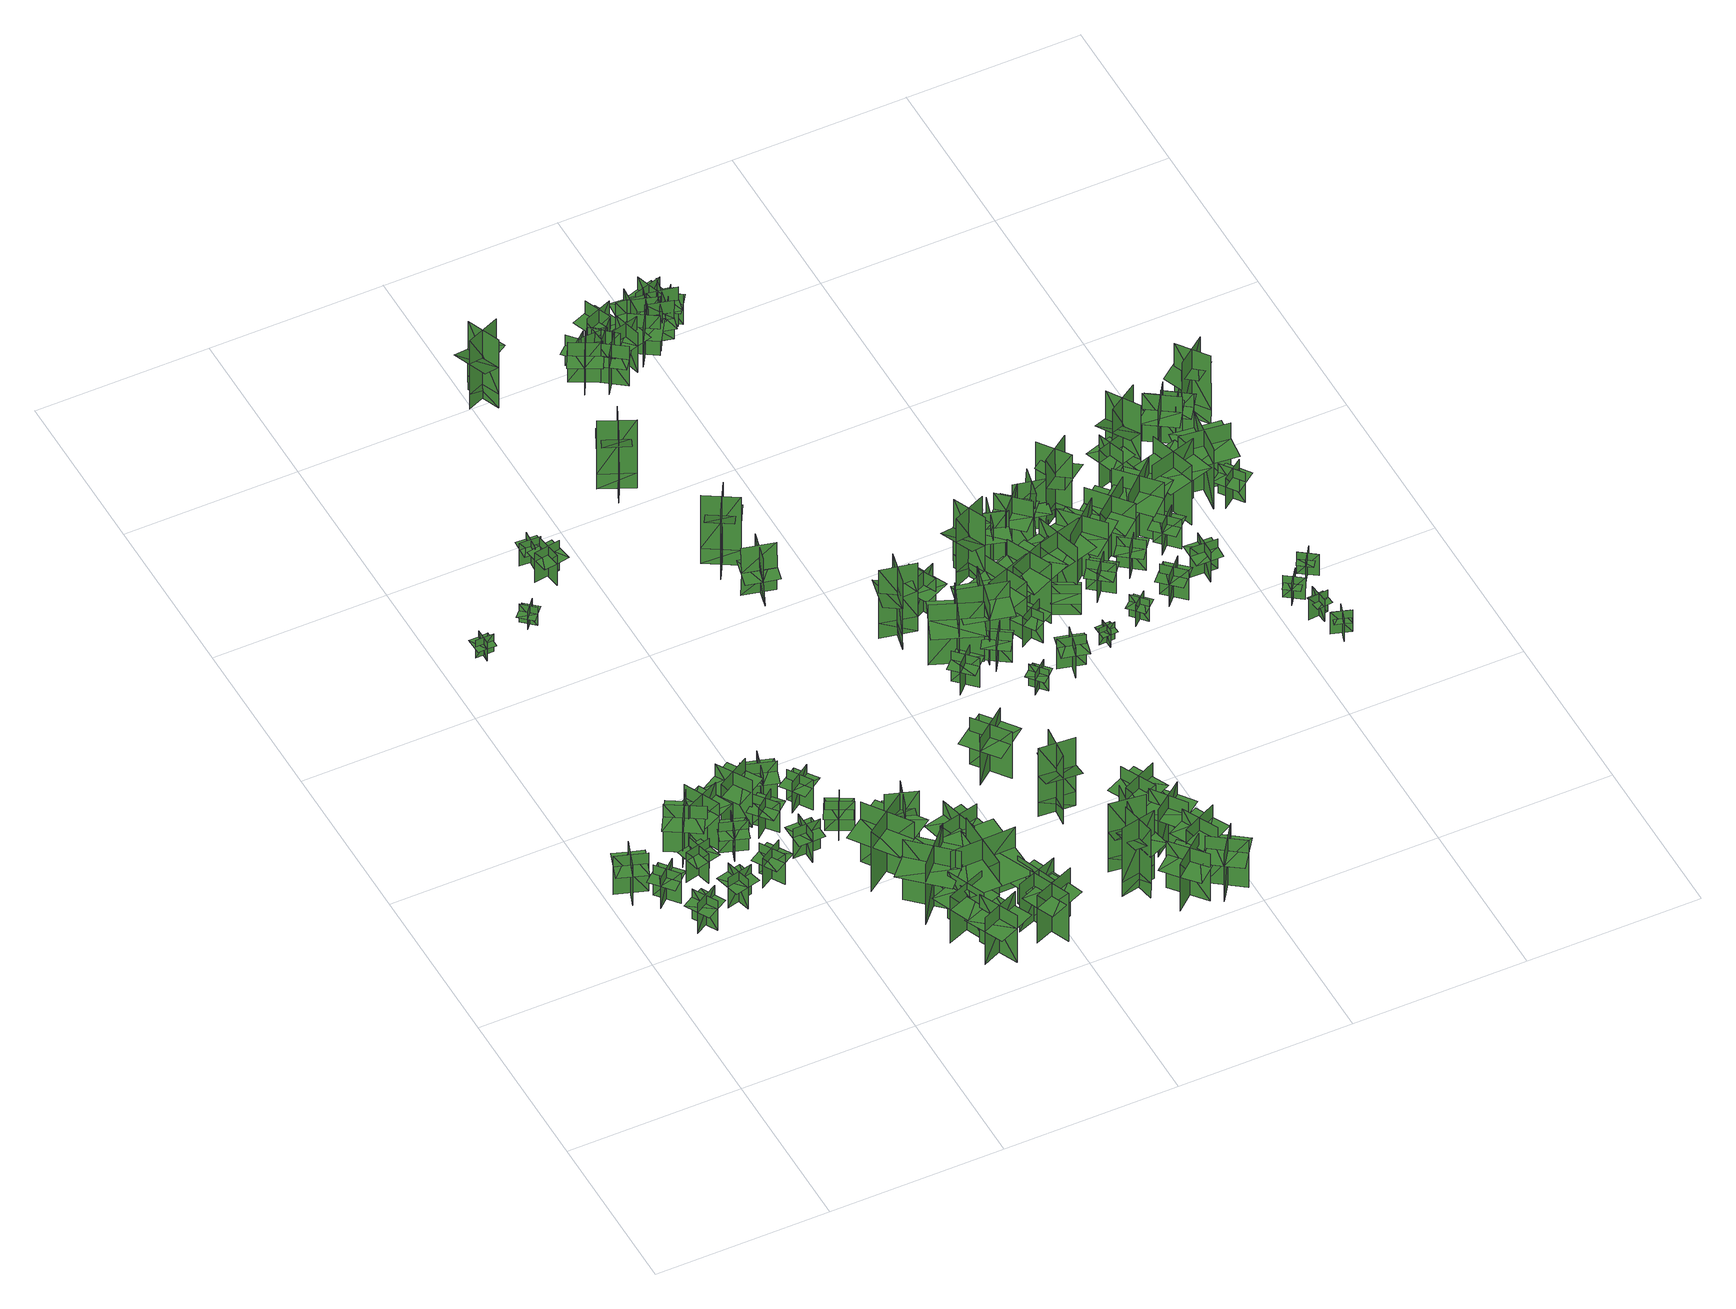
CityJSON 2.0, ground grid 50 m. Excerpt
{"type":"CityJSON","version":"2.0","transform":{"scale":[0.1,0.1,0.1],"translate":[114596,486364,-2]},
"CityObjects":{
"tree1":{"type":"SolitaryVegetationObject","geometry":[{"type":"MultiSurface","lod":"1","boundaries":[[[0,1,2]],[[0,2,3]],[[4,5,6]],[[4,6,7]],[[8,9,10]],[[8,10,11]],[[8,11,12]],[[8,12,13]]]}]},
"tree2":{"type":"SolitaryVegetationObject","geometry":[{"type":"MultiSurface","lod":"1","boundaries":[[[14,15,16]],[[14,16,17]],[[18,19,20]],[[18,20,21]],[[22,23,24]],[[22,24,25]],[[22,25,26]],[[22,26,27]]]}]},
"tree3":{"type":"SolitaryVegetationObject","geometry":[{"type":"MultiSurface","lod":"1","boundaries":[[[28,29,30]],[[28,30,31]],[[32,33,34]],[[32,34,35]],[[36,37,38]],[[36,38,39]],[[36,39,40]],[[36,40,41]]]}]},
"tree4":{"type":"SolitaryVegetationObject","geometry":[{"type":"MultiSurface","lod":"1","boundaries":[[[42,43,44]],[[42,44,45]],[[46,47,48]],[[46,48,49]],[[50,51,52]],[[50,52,53]],[[50,53,54]],[[50,54,55]]]}]},
"tree5":{"type":"SolitaryVegetationObject","geometry":[{"type":"MultiSurface","lod":"1","boundaries":[[[56,57,58]],[[56,58,59]],[[60,61,62]],[[60,62,63]],[[64,65,66]],[[64,66,67]],[[64,67,68]],[[64,68,69]]]}]},
"tree6":{"type":"SolitaryVegetationObject","geometry":[{"type":"MultiSurface","lod":"1","boundaries":[[[70,71,72]],[[70,72,73]],[[74,75,76]],[[74,76,77]],[[78,79,80]],[[78,80,81]],[[78,81,82]],[[78,82,83]]]}]},
"tree7":{"type":"SolitaryVegetationObject","geometry":[{"type":"MultiSurface","lod":"1","boundaries":[[[84,85,86]],[[84,86,87]],[[88,89,90]],[[88,90,91]],[[92,93,94]],[[92,94,95]],[[92,95,96]],[[92,96,97]]]}]},
"tree8":{"type":"SolitaryVegetationObject","geometry":[{"type":"MultiSurface","lod":"1","boundaries":[[[98,99,100]],[[98,100,101]],[[102,103,104]],[[102,104,105]],[[106,107,108]],[[106,108,109]],[[106,109,110]],[[106,110,111]]]}]},
"tree9":{"type":"SolitaryVegetationObject","geometry":[{"type":"MultiSurface","lod":"1","boundaries":[[[112,113,114]],[[112,114,115]],[[116,117,118]],[[116,118,119]],[[120,121,122]],[[120,122,123]],[[120,123,124]],[[120,124,125]]]}]},
"tree10":{"type":"SolitaryVegetationObject","geometry":[{"type":"MultiSurface","lod":"1","boundaries":[[[126,127,128]],[[126,128,129]],[[130,131,132]],[[130,132,133]],[[134,135,136]],[[134,136,137]],[[134,137,138]],[[134,138,139]]]}]},
"tree11":{"type":"SolitaryVegetationObject","geometry":[{"type":"MultiSurface","lod":"1","boundaries":[[[140,141,142]],[[140,142,143]],[[144,145,146]],[[144,146,147]],[[148,149,150]],[[148,150,151]],[[148,151,152]],[[148,152,153]]]}]},
"tree12":{"type":"SolitaryVegetationObject","geometry":[{"type":"MultiSurface","lod":"1","boundaries":[[[154,155,156]],[[154,156,157]],[[158,159,160]],[[158,160,161]],[[162,163,164]],[[162,164,165]],[[162,165,166]],[[162,166,167]]]}]},
"tree13":{"type":"SolitaryVegetationObject","geometry":[{"type":"MultiSurface","lod":"1","boundaries":[[[168,169,170]],[[168,170,171]],[[172,173,174]],[[172,174,175]],[[176,177,178]],[[176,178,179]],[[176,179,180]],[[176,180,181]]]}]},
"tree14":{"type":"SolitaryVegetationObject","geometry":[{"type":"MultiSurface","lod":"1","boundaries":[[[182,183,184]],[[182,184,185]],[[186,187,188]],[[186,188,189]],[[190,191,192]],[[190,192,193]],[[190,193,194]],[[190,194,195]]]}]},
"tree15":{"type":"SolitaryVegetationObject","geometry":[{"type":"MultiSurface","lod":"1","boundaries":[[[196,197,198]],[[196,198,199]],[[200,201,202]],[[200,202,203]],[[204,205,206]],[[204,206,207]],[[204,207,208]],[[204,208,209]]]}]},
"tree16":{"type":"SolitaryVegetationObject","geometry":[{"type":"MultiSurface","lod":"1","boundaries":[[[210,211,212]],[[210,212,213]],[[214,215,216]],[[214,216,217]],[[218,219,220]],[[218,220,221]],[[218,221,222]],[[218,222,223]]]}]},
"tree17":{"type":"SolitaryVegetationObject","geometry":[{"type":"MultiSurface","lod":"1","boundaries":[[[224,225,226]],[[224,226,227]],[[228,229,230]],[[228,230,231]],[[232,233,234]],[[232,234,235]],[[232,235,236]],[[232,236,237]]]}]},
"tree18":{"type":"SolitaryVegetationObject","geometry":[{"type":"MultiSurface","lod":"1","boundaries":[[[238,239,240]],[[238,240,241]],[[242,243,244]],[[242,244,245]],[[246,247,248]],[[246,248,249]],[[246,249,250]],[[246,250,251]]]}]},
"tree19":{"type":"SolitaryVegetationObject","geometry":[{"type":"MultiSurface","lod":"1","boundaries":[[[252,253,254]],[[252,254,255]],[[256,257,258]],[[256,258,259]],[[260,261,262]],[[260,262,263]],[[260,263,264]],[[260,264,265]]]}]},
"tree20":{"type":"SolitaryVegetationObject","geometry":[{"type":"MultiSurface","lod":"1","boundaries":[[[266,267,268]],[[266,268,269]],[[270,271,272]],[[270,272,273]],[[274,275,276]],[[274,276,277]],[[274,277,278]],[[274,278,279]]]}]},
"tree21":{"type":"SolitaryVegetationObject","geometry":[{"type":"MultiSurface","lod":"1","boundaries":[[[280,281,282]],[[280,282,283]],[[284,285,286]],[[284,286,287]],[[288,289,290]],[[288,290,291]],[[288,291,292]],[[288,292,293]]]}]},
"tree22":{"type":"SolitaryVegetationObject","geometry":[{"type":"MultiSurface","lod":"1","boundaries":[[[294,295,296]],[[294,296,297]],[[298,299,300]],[[298,300,301]],[[302,303,299]],[[302,299,298]],[[304,305,295]],[[304,295,294]],[[306,307,308]],[[306,308,309]],[[310,311,312]],[[310,312,313]]]}]},
"tree23":{"type":"SolitaryVegetationObject","geometry":[{"type":"MultiSurface","lod":"1","boundaries":[[[314,315,316]],[[314,316,317]],[[318,319,320]],[[318,320,321]],[[322,323,324]],[[322,324,325]],[[322,325,326]],[[322,326,327]]]}]},
"tree24":{"type":"SolitaryVegetationObject","geometry":[{"type":"MultiSurface","lod":"1","boundaries":[[[328,329,330]],[[328,330,331]],[[332,333,334]],[[332,334,335]],[[336,337,338]],[[336,338,339]],[[336,339,340]],[[336,340,341]]]}]},
"tree25":{"type":"SolitaryVegetationObject","geometry":[{"type":"MultiSurface","lod":"1","boundaries":[[[342,343,344]],[[342,344,345]],[[346,347,348]],[[346,348,349]],[[350,351,352]],[[350,352,353]],[[350,353,354]],[[350,354,355]]]}]},
"tree26":{"type":"SolitaryVegetationObject","geometry":[{"type":"MultiSurface","lod":"1","boundaries":[[[356,357,358]],[[356,358,359]],[[360,361,362]],[[360,362,363]],[[364,365,366]],[[364,366,367]],[[364,367,368]],[[364,368,369]]]}]},
"tree27":{"type":"SolitaryVegetationObject","geometry":[{"type":"MultiSurface","lod":"1","boundaries":[[[370,371,372]],[[370,372,373]],[[374,375,376]],[[374,376,377]],[[378,379,380]],[[378,380,381]],[[378,382,383]],[[378,383,379]]]}]},
"tree28":{"type":"SolitaryVegetationObject","geometry":[{"type":"MultiSurface","lod":"1","boundaries":[[[384,385,386]],[[384,386,387]],[[388,389,390]],[[388,390,391]],[[392,393,394]],[[392,394,395]],[[392,396,397]],[[392,397,393]]]}]},
"tree29":{"type":"SolitaryVegetationObject","geometry":[{"type":"MultiSurface","lod":"1","boundaries":[[[398,399,400]],[[398,400,401]],[[402,403,404]],[[402,404,405]],[[406,407,403]],[[406,403,402]],[[408,409,399]],[[408,399,398]],[[410,411,412]],[[410,412,413]],[[414,415,416]],[[414,416,417]]]}]},
"tree30":{"type":"SolitaryVegetationObject","geometry":[{"type":"MultiSurface","lod":"1","boundaries":[[[418,419,420]],[[418,420,421]],[[422,423,424]],[[422,424,425]],[[426,427,423]],[[426,423,422]],[[428,429,419]],[[428,419,418]],[[430,431,432]],[[430,432,433]],[[434,435,436]],[[434,436,437]]]}]},
"tree31":{"type":"SolitaryVegetationObject","geometry":[{"type":"MultiSurface","lod":"1","boundaries":[[[438,439,440]],[[438,440,441]],[[442,443,444]],[[442,444,445]],[[446,447,448]],[[446,448,449]],[[446,449,450]],[[446,450,451]]]}]},
"tree32":{"type":"SolitaryVegetationObject","geometry":[{"type":"MultiSurface","lod":"1","boundaries":[[[452,453,454]],[[452,454,455]],[[456,457,458]],[[456,458,459]],[[460,461,457]],[[460,457,456]],[[462,463,453]],[[462,453,452]],[[464,465,466]],[[464,466,467]],[[468,469,470]],[[468,470,471]]]}]},
"tree33":{"type":"SolitaryVegetationObject","geometry":[{"type":"MultiSurface","lod":"1","boundaries":[[[472,473,474]],[[472,474,475]],[[476,477,478]],[[476,478,479]],[[480,481,477]],[[480,477,476]],[[482,483,473]],[[482,473,472]],[[472,473,484]],[[472,484,485]],[[472,486,487]],[[472,487,473]]]}]},
"tree34":{"type":"SolitaryVegetationObject","geometry":[{"type":"MultiSurface","lod":"1","boundaries":[[[488,489,490]],[[488,490,491]],[[492,493,494]],[[492,494,495]],[[496,497,493]],[[496,493,492]],[[498,499,489]],[[498,489,488]],[[500,501,502]],[[500,502,503]],[[504,505,506]],[[504,506,507]]]}]},
"tree35":{"type":"SolitaryVegetationObject","geometry":[{"type":"MultiSurface","lod":"1","boundaries":[[[508,509,510]],[[508,510,511]],[[512,513,514]],[[512,514,515]],[[516,517,513]],[[516,513,512]],[[518,519,509]],[[518,509,508]],[[520,521,522]],[[520,522,523]],[[524,525,526]],[[524,526,527]]]}]},
"tree36":{"type":"SolitaryVegetationObject","geometry":[{"type":"MultiSurface","lod":"1","boundaries":[[[528,529,530]],[[528,530,531]],[[532,533,534]],[[532,534,535]],[[536,537,533]],[[536,533,532]],[[538,539,529]],[[538,529,528]],[[540,541,542]],[[540,542,543]],[[544,545,546]],[[544,546,547]]]}]},
"tree37":{"type":"SolitaryVegetationObject","geometry":[{"type":"MultiSurface","lod":"1","boundaries":[[[548,549,550]],[[548,550,551]],[[552,553,554]],[[552,554,555]],[[556,557,558]],[[556,558,559]],[[556,559,560]],[[556,560,561]]]}]},
"tree38":{"type":"SolitaryVegetationObject","geometry":[{"type":"MultiSurface","lod":"1","boundaries":[[[562,563,564]],[[562,564,565]],[[566,567,568]],[[566,568,569]],[[570,571,572]],[[570,572,573]],[[570,573,574]],[[570,574,575]]]}]},
"tree39":{"type":"SolitaryVegetationObject","geometry":[{"type":"MultiSurface","lod":"1","boundaries":[[[576,577,578]],[[576,578,579]],[[580,581,582]],[[580,582,583]],[[584,585,586]],[[584,586,587]],[[584,587,588]],[[584,588,589]]]}]},
"tree40":{"type":"SolitaryVegetationObject","geometry":[{"type":"MultiSurface","lod":"1","boundaries":[[[590,591,592]],[[590,592,593]],[[594,595,596]],[[594,596,597]],[[598,599,600]],[[598,600,601]],[[598,601,602]],[[598,602,603]]]}]},
"tree41":{"type":"SolitaryVegetationObject","geometry":[{"type":"MultiSurface","lod":"1","boundaries":[[[604,605,606]],[[604,606,607]],[[608,609,610]],[[608,610,611]],[[612,613,614]],[[612,614,615]],[[612,615,616]],[[612,616,617]]]}]},
"tree42":{"type":"SolitaryVegetationObject","geometry":[{"type":"MultiSurface","lod":"1","boundaries":[[[618,619,620]],[[618,620,621]],[[622,623,624]],[[622,624,625]],[[626,627,623]],[[626,623,622]],[[628,629,619]],[[628,619,618]],[[630,631,632]],[[630,632,633]],[[634,635,636]],[[634,636,637]]]}]},
"tree43":{"type":"SolitaryVegetationObject","geometry":[{"type":"MultiSurface","lod":"1","boundaries":[[[638,639,640]],[[638,640,641]],[[642,643,644]],[[642,644,645]],[[646,647,648]],[[646,648,649]],[[646,649,650]],[[646,650,651]]]}]},
"tree44":{"type":"SolitaryVegetationObject","geometry":[{"type":"MultiSurface","lod":"1","boundaries":[[[652,653,654]],[[652,654,655]],[[656,657,658]],[[656,658,659]],[[660,661,662]],[[660,662,663]],[[660,663,664]],[[660,664,665]]]}]},
"tree45":{"type":"SolitaryVegetationObject","geometry":[{"type":"MultiSurface","lod":"1","boundaries":[[[666,667,668]],[[666,668,669]],[[670,671,672]],[[670,672,673]],[[674,675,676]],[[674,676,677]],[[674,678,679]],[[674,679,675]]]}]},
"tree46":{"type":"SolitaryVegetationObject","geometry":[{"type":"MultiSurface","lod":"1","boundaries":[[[680,681,682]],[[680,682,683]],[[684,685,686]],[[684,686,687]],[[688,689,690]],[[688,690,691]],[[688,692,693]],[[688,693,689]]]}]},
"tree47":{"type":"SolitaryVegetationObject","geometry":[{"type":"MultiSurface","lod":"1","boundaries":[[[694,695,696]],[[694,696,697]],[[698,699,700]],[[698,700,701]],[[702,703,699]],[[702,699,698]],[[704,705,695]],[[704,695,694]],[[694,695,706]],[[694,706,707]],[[694,708,709]],[[694,709,695]]]}]},
"tree48":{"type":"SolitaryVegetationObject","geometry":[{"type":"MultiSurface","lod":"1","boundaries":[[[710,711,712]],[[710,712,713]],[[714,715,716]],[[714,716,717]],[[718,719,720]],[[718,720,721]],[[718,722,723]],[[718,723,719]]]}]},
"tree49":{"type":"SolitaryVegetationObject","geometry":[{"type":"MultiSurface","lod":"1","boundaries":[[[724,725,726]],[[724,726,727]],[[728,729,730]],[[728,730,731]],[[732,733,734]],[[732,734,735]],[[732,736,737]],[[732,737,733]]]}]},
"tree50":{"type":"SolitaryVegetationObject","geometry":[{"type":"MultiSurface","lod":"1","boundaries":[[[738,739,740]],[[738,740,741]],[[742,743,744]],[[742,744,745]],[[746,747,748]],[[746,748,749]],[[746,749,750]],[[746,750,751]]]}]},
"tree51":{"type":"SolitaryVegetationObject","geometry":[{"type":"MultiSurface","lod":"1","boundaries":[[[752,753,754]],[[752,754,755]],[[756,757,758]],[[756,758,759]],[[760,761,762]],[[760,762,763]],[[760,764,765]],[[760,765,761]]]}]},
"tree52":{"type":"SolitaryVegetationObject","geometry":[{"type":"MultiSurface","lod":"1","boundaries":[[[766,767,768]],[[766,768,769]],[[770,771,772]],[[770,772,773]],[[774,775,776]],[[774,776,777]],[[774,777,778]],[[774,778,779]]]}]},
"tree53":{"type":"SolitaryVegetationObject","geometry":[{"type":"MultiSurface","lod":"1","boundaries":[[[780,781,782]],[[780,782,783]],[[784,785,786]],[[784,786,787]],[[788,789,790]],[[788,790,791]],[[788,791,792]],[[788,792,793]]]}]},
"tree54":{"type":"SolitaryVegetationObject","geometry":[{"type":"MultiSurface","lod":"1","boundaries":[[[794,795,796]],[[794,796,797]],[[798,799,800]],[[798,800,801]],[[802,803,804]],[[802,804,805]],[[802,806,807]],[[802,807,803]]]}]},
"tree55":{"type":"SolitaryVegetationObject","geometry":[{"type":"MultiSurface","lod":"1","boundaries":[[[808,809,810]],[[808,810,811]],[[812,813,814]],[[812,814,815]],[[816,817,818]],[[816,818,819]],[[816,820,821]],[[816,821,817]]]}]},
"tree56":{"type":"SolitaryVegetationObject","geometry":[{"type":"MultiSurface","lod":"1","boundaries":[[[822,823,824]],[[822,824,825]],[[826,827,828]],[[826,828,829]],[[830,831,832]],[[830,832,833]],[[830,833,834]],[[830,834,835]]]}]},
"tree57":{"type":"SolitaryVegetationObject","geometry":[{"type":"MultiSurface","lod":"1","boundaries":[[[836,837,838]],[[836,838,839]],[[840,841,842]],[[840,842,843]],[[844,845,846]],[[844,846,847]],[[844,848,849]],[[844,849,845]]]}]},
"tree58":{"type":"SolitaryVegetationObject","geometry":[{"type":"MultiSurface","lod":"1","boundaries":[[[850,851,852]],[[850,852,853]],[[854,855,856]],[[854,856,857]],[[858,859,860]],[[858,860,861]],[[858,861,862]],[[858,862,863]]]}]},
"tree59":{"type":"SolitaryVegetationObject","geometry":[{"type":"MultiSurface","lod":"1","boundaries":[[[864,865,866]],[[864,866,867]],[[868,869,870]],[[868,870,871]],[[872,873,874]],[[872,874,875]],[[872,875,876]],[[872,876,877]]]}]},
"tree60":{"type":"SolitaryVegetationObject","geometry":[{"type":"MultiSurface","lod":"1","boundaries":[[[878,879,880]],[[878,880,881]],[[882,883,884]],[[882,884,885]],[[886,887,888]],[[886,888,889]],[[886,890,891]],[[886,891,887]]]}]},
"tree61":{"type":"SolitaryVegetationObject","geometry":[{"type":"MultiSurface","lod":"1","boundaries":[[[892,893,894]],[[892,894,895]],[[896,897,898]],[[896,898,899]],[[900,901,897]],[[900,897,896]],[[902,903,893]],[[902,893,892]],[[904,905,906]],[[904,906,907]],[[908,909,910]],[[908,910,911]]]}]},
"tree62":{"type":"SolitaryVegetationObject","geometry":[{"type":"MultiSurface","lod":"1","boundaries":[[[912,913,914]],[[912,914,915]],[[916,917,918]],[[916,918,919]],[[920,921,922]],[[920,922,923]],[[920,924,925]],[[920,925,921]]]}]},
"tree63":{"type":"SolitaryVegetationObject","geometry":[{"type":"MultiSurface","lod":"1","boundaries":[[[926,927,928]],[[926,928,929]],[[930,931,932]],[[930,932,933]],[[934,935,931]],[[934,931,930]],[[936,937,927]],[[936,927,926]],[[926,927,938]],[[926,938,939]],[[926,940,941]],[[926,941,927]]]}]},
"tree64":{"type":"SolitaryVegetationObject","geometry":[{"type":"MultiSurface","lod":"1","boundaries":[[[942,943,944]],[[942,944,945]],[[946,947,948]],[[946,948,949]],[[950,951,952]],[[950,952,953]],[[950,953,954]],[[950,954,955]]]}]},
"tree65":{"type":"SolitaryVegetationObject","geometry":[{"type":"MultiSurface","lod":"1","boundaries":[[[956,957,958]],[[956,958,959]],[[960,961,962]],[[960,962,963]],[[964,965,966]],[[964,966,967]],[[964,968,969]],[[964,969,965]]]}]},
"tree66":{"type":"SolitaryVegetationObject","geometry":[{"type":"MultiSurface","lod":"1","boundaries":[[[970,971,972]],[[970,972,973]],[[974,975,976]],[[974,976,977]],[[978,979,980]],[[978,980,981]],[[978,982,983]],[[978,983,979]]]}]},
"tree67":{"type":"SolitaryVegetationObject","geometry":[{"type":"MultiSurface","lod":"1","boundaries":[[[984,985,986]],[[984,986,987]],[[988,989,990]],[[988,990,991]],[[992,993,989]],[[992,989,988]],[[994,995,985]],[[994,985,984]],[[984,985,996]],[[984,996,997]],[[984,998,999]],[[984,999,985]]]}]},
"tree68":{"type":"SolitaryVegetationObject","geometry":[{"type":"MultiSurface","lod":"1","boundaries":[[[1000,1001,1002]],[[1000,1002,1003]],[[1004,1005,1006]],[[1004,1006,1007]],[[1008,1009,1010]],[[1008,1010,1011]],[[1008,1012,1013]],[[1008,1013,1009]]]}]},
"tree69":{"type":"SolitaryVegetationObject","geometry":[{"type":"MultiSurface","lod":"1","boundaries":[[[1014,1015,1016]],[[1014,1016,1017]],[[1018,1019,1020]],[[1018,1020,1021]],[[1022,1023,1024]],[[1022,1024,1025]],[[1022,1026,1027]],[[1022,1027,1023]]]}]},
"tree70":{"type":"SolitaryVegetationObject","geometry":[{"type":"MultiSurface","lod":"1","boundaries":[[[1028,1029,1030]],[[1028,1030,1031]],[[1032,1033,1034]],[[1032,1034,1035]],[[1036,1037,1038]],[[1036,1038,1039]],[[1036,1039,1040]],[[1036,1040,1041]]]}]},
"tree71":{"type":"SolitaryVegetationObject","geometry":[{"type":"MultiSurface","lod":"1","boundaries":[[[1042,1043,1044]],[[1042,1044,1045]],[[1046,1047,1048]],[[1046,1048,1049]],[[1050,1051,1052]],[[1050,1052,1053]],[[1050,1053,1054]],[[1050,1054,1055]]]}]},
"tree72":{"type":"SolitaryVegetationObject","geometry":[{"type":"MultiSurface","lod":"1","boundaries":[[[1056,1057,1058]],[[1056,1058,1059]],[[1060,1061,1062]],[[1060,1062,1063]],[[1064,1065,1066]],[[1064,1066,1067]],[[1064,1067,1068]],[[1064,1068,1069]]]}]},
"tree73":{"type":"SolitaryVegetationObject","geometry":[{"type":"MultiSurface","lod":"1","boundaries":[[[1070,1071,1072]],[[1070,1072,1073]],[[1074,1075,1076]],[[1074,1076,1077]],[[1078,1079,1080]],[[1078,1080,1081]],[[1078,1082,1083]],[[1078,1083,1079]]]}]},
"tree74":{"type":"SolitaryVegetationObject","geometry":[{"type":"MultiSurface","lod":"1","boundaries":[[[1084,1085,1086]],[[1084,1086,1087]],[[1088,1089,1090]],[[1088,1090,1091]],[[1092,1093,1094]],[[1092,1094,1095]],[[1092,1095,1096]],[[1092,1096,1097]]]}]},
"tree75":{"type":"SolitaryVegetationObject","geometry":[{"type":"MultiSurface","lod":"1","boundaries":[[[1098,1099,1100]],[[1098,1100,1101]],[[1102,1103,1104]],[[1102,1104,1105]],[[1106,1107,1108]],[[1106,1108,1109]],[[1106,1109,1110]],[[1106,1110,1111]]]}]},
"tree76":{"type":"SolitaryVegetationObject","geometry":[{"type":"MultiSurface","lod":"1","boundaries":[[[1112,1113,1114]],[[1112,1114,1115]],[[1116,1117,1118]],[[1116,1118,1119]],[[1120,1121,1122]],[[1120,1122,1123]],[[1120,1123,1124]],[[1120,1124,1125]]]}]},
"tree77":{"type":"SolitaryVegetationObject","geometry":[{"type":"MultiSurface","lod":"1","boundaries":[[[1126,1127,1128]],[[1126,1128,1129]],[[1130,1131,1132]],[[1130,1132,1133]],[[1134,1135,1131]],[[1134,1131,1130]],[[1136,1137,1127]],[[1136,1127,1126]],[[1126,1127,1138]],[[1126,1138,1139]],[[1126,1140,1141]],[[1126,1141,1127]]]}]},
"tree78":{"type":"SolitaryVegetationObject","geometry":[{"type":"MultiSurface","lod":"1","boundaries":[[[1142,1143,1144]],[[1142,1144,1145]],[[1146,1147,1148]],[[1146,1148,1149]],[[1150,1151,1152]],[[1150,1152,1153]],[[1150,1153,1154]],[[1150,1154,1155]]]}]},
"tree79":{"type":"SolitaryVegetationObject","geometry":[{"type":"MultiSurface","lod":"1","boundaries":[[[1156,1157,1158]],[[1156,1158,1159]],[[1160,1161,1162]],[[1160,1162,1163]],[[1164,1165,1166]],[[1164,1166,1167]],[[1164,1167,1168]],[[1164,1168,1169]]]}]},
"tree80":{"type":"SolitaryVegetationObject","geometry":[{"type":"MultiSurface","lod":"1","boundaries":[[[1170,1171,1172]],[[1170,1172,1173]],[[1174,1175,1176]],[[1174,1176,1177]],[[1178,1179,1175]],[[1178,1175,1174]],[[1180,1181,1171]],[[1180,1171,1170]],[[1182,1183,1184]],[[1182,1184,1185]],[[1186,1187,1188]],[[1186,1188,1189]]]}]},
"tree81":{"type":"SolitaryVegetationObject","geometry":[{"type":"MultiSurface","lod":"1","boundaries":[[[1190,1191,1192]],[[1190,1192,1193]],[[1194,1195,1196]],[[1194,1196,1197]],[[1198,1199,1200]],[[1198,1200,1201]],[[1198,1201,1202]],[[1198,1202,1203]]]}]},
"tree82":{"type":"SolitaryVegetationObject","geometry":[{"type":"MultiSurface","lod":"1","boundaries":[[[1204,1205,1206]],[[1204,1206,1207]],[[1208,1209,1210]],[[1208,1210,1211]],[[1212,1213,1214]],[[1212,1214,1215]],[[1212,1215,1216]],[[1212,1216,1217]]]}]},
"tree83":{"type":"SolitaryVegetationObject","geometry":[{"type":"MultiSurface","lod":"1","boundaries":[[[1218,1219,1220]],[[1218,1220,1221]],[[1222,1223,1224]],[[1222,1224,1225]],[[1226,1227,1228]],[[1226,1228,1229]],[[1226,1229,1230]],[[1226,1230,1231]]]}]},
"tree84":{"type":"SolitaryVegetationObject","geometry":[{"type":"MultiSurface","lod":"1","boundaries":[[[1232,1233,1234]],[[1232,1234,1235]],[[1236,1237,1238]],[[1236,1238,1239]],[[1240,1241,1242]],[[1240,1242,1243]],[[1240,1243,1244]],[[1240,1244,1245]]]}]},
"tree85":{"type":"SolitaryVegetationObject","geometry":[{"type":"MultiSurface","lod":"1","boundaries":[[[1246,1247,1248]],[[1246,1248,1249]],[[1250,1251,1252]],[[1250,1252,1253]],[[1254,1255,1256]],[[1254,1256,1257]],[[1254,1258,1259]],[[1254,1259,1255]]]}]},
"tree86":{"type":"SolitaryVegetationObject","geometry":[{"type":"MultiSurface","lod":"1","boundaries":[[[1260,1261,1262]],[[1260,1262,1263]],[[1264,1265,1266]],[[1264,1266,1267]],[[1268,1269,1270]],[[1268,1270,1271]],[[1268,1271,1272]],[[1268,1272,1273]]]}]},
"tree87":{"type":"SolitaryVegetationObject","geometry":[{"type":"MultiSurface","lod":"1","boundaries":[[[1274,1275,1276]],[[1274,1276,1277]],[[1278,1279,1280]],[[1278,1280,1281]],[[1282,1283,1284]],[[1282,1284,1285]],[[1282,1285,1286]],[[1282,1286,1287]]]}]},
"tree88":{"type":"SolitaryVegetationObject","geometry":[{"type":"MultiSurface","lod":"1","boundaries":[[[1288,1289,1290]],[[1288,1290,1291]],[[1292,1293,1294]],[[1292,1294,1295]],[[1296,1297,1298]],[[1296,1298,1299]],[[1296,1299,1300]],[[1296,1300,1301]]]}]},
"tree89":{"type":"SolitaryVegetationObject","geometry":[{"type":"MultiSurface","lod":"1","boundaries":[[[1302,1303,1304]],[[1302,1304,1305]],[[1306,1307,1308]],[[1306,1308,1309]],[[1310,1311,1307]],[[1310,1307,1306]],[[1312,1313,1303]],[[1312,1303,1302]],[[1314,1315,1316]],[[1314,1316,1317]],[[1318,1319,1320]],[[1318,1320,1321]]]}]},
"tree90":{"type":"SolitaryVegetationObject","geometry":[{"type":"MultiSurface","lod":"1","boundaries":[[[1322,1323,1324]],[[1322,1324,1325]],[[1326,1327,1328]],[[1326,1328,1329]],[[1330,1331,1332]],[[1330,1332,1333]],[[1330,1333,1334]],[[1330,1334,1335]]]}]},
"tree91":{"type":"SolitaryVegetationObject","geometry":[{"type":"MultiSurface","lod":"1","boundaries":[[[1336,1337,1338]],[[1336,1338,1339]],[[1340,1341,1342]],[[1340,1342,1343]],[[1344,1345,1346]],[[1344,1346,1347]],[[1344,1347,1348]],[[1344,1348,1349]]]}]},
"tree92":{"type":"SolitaryVegetationObject","geometry":[{"type":"MultiSurface","lod":"1","boundaries":[[[1350,1351,1352]],[[1350,1352,1353]],[[1354,1355,1356]],[[1354,1356,1357]],[[1358,1359,1360]],[[1358,1360,1361]],[[1358,1361,1362]],[[1358,1362,1363]]]}]},
"tree93":{"type":"SolitaryVegetationObject","geometry":[{"type":"MultiSurface","lod":"1","boundaries":[[[1364,1365,1366]],[[1364,1366,1367]],[[1368,1369,1370]],[[1368,1370,1371]],[[1372,1373,1374]],[[1372,1374,1375]],[[1372,1375,1376]],[[1372,1376,1377]]]}]},
"tree94":{"type":"SolitaryVegetationObject","geometry":[{"type":"MultiSurface","lod":"1","boundaries":[[[1378,1379,1380]],[[1378,1380,1381]],[[1382,1383,1384]],[[1382,1384,1385]],[[1386,1387,1388]],[[1386,1388,1389]],[[1386,1390,1391]],[[1386,1391,1387]]]}]},
"tree95":{"type":"SolitaryVegetationObject","geometry":[{"type":"MultiSurface","lod":"1","boundaries":[[[1392,1393,1394]],[[1392,1394,1395]],[[1396,1397,1398]],[[1396,1398,1399]],[[1400,1401,1402]],[[1400,1402,1403]],[[1400,1404,1405]],[[1400,1405,1401]]]}]},
"tree96":{"type":"SolitaryVegetationObject","geometry":[{"type":"MultiSurface","lod":"1","boundaries":[[[1406,1407,1408]],[[1406,1408,1409]],[[1410,1411,1412]],[[1410,1412,1413]],[[1414,1415,1411]],[[1414,1411,1410]],[[1416,1417,1407]],[[1416,1407,1406]],[[1418,1419,1420]],[[1418,1420,1421]],[[1422,1423,1424]],[[1422,1424,1425]]]}]}
},
"vertices":[
[107,730,16],[20,760,16],[20,760,155],[107,730,155],[78,790,16],[47,703,16],[47,703,155],[78,790,155],[78,790,118],[36,805,118],[6,718,118],[47,703,118],[89,689,118],[120,776,118],
[112,714,14],[162,655,14],[162,655,122],[112,714,122],[107,663,14],[166,713,14],[166,713,122],[107,663,122],[107,663,92],[133,633,92],[191,684,92],[166,713,92],[141,743,92],[82,692,92],
[150,538,15],[218,576,15],[218,576,123],[150,538,123],[200,524,15],[162,592,15],[162,592,123],[200,524,123],[200,524,93],[233,543,93],[196,610,93],[162,592,93],[128,573,93],[166,505,93],
[282,733,16],[206,715,16],[206,715,124],[282,733,124],[238,760,16],[256,685,16],[256,685,124],[238,760,124],[238,760,94],[201,752,94],[218,676,94],[256,685,94],[294,694,94],[276,769,94],
[260,584,17],[335,602,17],[335,602,124],[260,584,124],[304,557,17],[285,632,17],[285,632,124],[304,557,124],[304,557,94],[342,566,94],[323,641,94],[285,632,94],[248,623,94],[266,548,94],
[300,781,19],[204,839,19],[204,839,189],[300,781,189],[280,861,19],[222,764,19],[222,764,189],[280,861,189],[280,861,145],[233,889,145],[175,792,145],[222,764,145],[268,736,145],[326,833,145],
[284,878,19],[333,777,19],[333,777,189],[284,878,189],[257,801,19],[359,849,19],[359,849,189],[257,801,189],[257,801,144],[281,752,144],[382,801,144],[359,849,144],[335,898,144],[234,849,144],
[330,773,15],[403,748,15],[403,748,123],[330,773,123],[352,726,15],[377,800,15],[377,800,123],[352,726,123],[352,726,93],[389,714,93],[414,787,93],[377,800,93],[340,812,93],[315,739,93],
[438,647,17],[371,607,17],[371,607,125],[438,647,125],[388,660,17],[428,593,17],[428,593,125],[388,660,125],[388,660,95],[355,640,95],[394,573,95],[428,593,95],[461,613,95],[421,680,95],
[95,1682,15],[146,1682,15],[146,1682,79],[95,1682,79],[117,1660,15],[117,1660,79],[117,1710,79],[117,1710,15],[117,1660,57],[144,1660,57],[144,1711,57],[117,1710,57],[89,1710,57],[90,1660,57],
[445,811,20],[388,908,20],[388,908,190],[445,811,190],[466,891,20],[368,834,20],[368,834,190],[466,891,190],[466,891,146],[438,938,146],[341,881,146],[368,834,146],[396,787,146],[493,844,146],
[503,821,17],[443,772,17],[443,772,125],[503,821,125],[452,826,17],[501,766,17],[501,766,125],[452,826,125],[452,826,95],[422,801,95],[471,742,95],[501,766,95],[531,791,95],[481,851,95],
[488,665,19],[566,667,19],[566,667,126],[488,665,126],[526,629,19],[524,707,19],[524,707,126],[526,629,126],[526,629,96],[564,630,96],[562,708,96],[524,707,96],[485,706,96],[487,628,96],
[460,900,21],[548,873,21],[548,873,160],[460,900,160],[492,841,21],[518,929,21],[518,929,160],[492,841,160],[492,841,124],[534,828,124],[561,916,124],[518,929,124],[476,942,124],[449,854,124],
[260,1714,15],[293,1752,15],[293,1752,79],[260,1714,79],[290,1716,15],[290,1716,79],[253,1749,79],[253,1749,15],[290,1716,56],[309,1736,56],[271,1770,56],[253,1749,56],[235,1729,56],[272,1696,56],
[792,189,12],[746,301,12],[746,301,181],[792,189,181],[824,263,12],[711,217,12],[711,217,181],[824,263,181],[824,263,133],[801,319,133],[688,274,133],[711,217,133],[734,161,133],[847,207,133],
[685,306,11],[791,418,11],[791,418,227],[685,306,227],[788,308,11],[675,414,11],[675,414,227],[788,308,227],[788,308,166],[841,364,166],[729,471,166],[675,414,166],[622,358,166],[735,252,166],
[742,563,13],[615,474,13],[615,474,229],[742,563,229],[640,582,13],[729,455,13],[729,455,229],[640,582,229],[640,582,168],[577,537,168],[666,410,168],[729,455,168],[793,499,168],[704,626,168],
[571,864,18],[614,800,18],[614,800,126],[571,864,126],[561,814,18],[625,857,18],[625,857,126],[561,814,126],[561,814,95],[582,782,95],[647,825,95],[625,857,95],[604,889,95],[539,846,95],
[756,108,11],[867,159,11],[867,159,180],[756,108,180],[832,79,11],[781,190,11],[781,190,180],[832,79,180],[832,79,133],[887,105,133],[837,215,133],[781,190,133],[726,165,133],[777,54,133],
[606,719,19],[674,683,19],[674,683,126],[606,719,126],[621,670,19],[657,738,19],[657,738,126],[621,670,126],[621,670,96],[655,651,96],[691,720,96],[657,738,96],[623,756,96],[586,688,96],
[704,577,62],[790,548,62],[790,547,232],[704,576,232],[734,515,62],[763,601,62],[763,602,232],[734,516,232],[734,516,17],[763,602,17],[704,576,17],[790,547,17],[704,576,145],[790,547,145],[805,591,162],[719,620,162],[778,551,172],[714,572,172],[703,540,181],[767,518,181],
[763,318,13],[763,318,230],[950,321,230],[950,321,13],[853,407,13],[853,407,230],[856,227,230],[856,227,13],[852,435,159],[759,433,159],[763,209,159],[856,210,159],[950,212,159],[946,436,159],
[406,1929,11],[347,1932,11],[347,1932,93],[406,1929,93],[380,1958,11],[376,1899,11],[376,1899,93],[380,1958,93],[380,1958,70],[350,1960,70],[347,1901,70],[376,1899,70],[406,1898,70],[409,1957,70],
[433,1875,7],[356,1864,7],[356,1864,115],[433,1875,115],[392,1906,7],[403,1829,7],[403,1829,115],[392,1906,115],[392,1906,85],[353,1900,85],[365,1824,85],[403,1829,85],[441,1835,85],[430,1912,85],
[881,418,7],[853,536,7],[853,536,177],[881,418,177],[924,487,7],[805,459,7],[805,459,177],[924,487,177],[924,487,129],[910,546,129],[791,518,129],[805,459,129],[819,399,129],[938,427,129],
[1033,174,3],[913,124,3],[913,124,176],[1033,174,176],[937,212,3],[988,93,3],[988,93,176],[937,212,176],[1023,170,131],[913,124,131],[933,76,131],[1042,123,131],[1003,217,131],[893,171,131],
[933,275,2],[979,153,2],[979,153,174],[933,275,174],[891,181,2],[1013,227,2],[1013,227,174],[891,181,174],[937,265,130],[979,153,130],[1027,171,130],[985,282,130],[889,247,130],[931,135,130],
[559,2466,60],[519,2562,60],[520,2562,254],[560,2467,254],[589,2538,60],[493,2498,60],[493,2498,254],[589,2538,254],[589,2538,8],[493,2498,8],[560,2467,8],[520,2562,8],[560,2467,155],[520,2562,155],[471,2542,173],[511,2446,173],[525,2549,185],[556,2478,185],[592,2493,196],[561,2564,196],
[1226,239,56],[1246,137,56],[1245,137,251],[1225,239,251],[1182,174,56],[1284,194,56],[1284,195,251],[1182,175,251],[1182,175,5],[1284,195,5],[1225,239,5],[1245,137,5],[1225,239,151],[1245,137,151],[1297,147,170],[1277,249,170],[1242,151,182],[1227,227,182],[1188,219,192],[1204,143,192],
[1049,773,10],[1123,677,10],[1123,677,179],[1049,773,179],[1038,693,10],[1134,767,10],[1134,767,179],[1038,693,179],[1038,693,132],[1075,645,132],[1171,719,132],[1134,767,132],[1098,815,132],[1001,742,132],
[1292,252,58],[1189,266,58],[1189,267,253],[1292,254,253],[1245,314,58],[1231,212,58],[1232,212,253],[1245,314,253],[1245,314,7],[1232,212,7],[1292,254,7],[1189,267,7],[1292,253,153],[1189,267,153],[1182,214,172],[1285,201,172],[1203,265,184],[1280,255,184],[1285,294,194],[1208,304,194],
[837,1519,97],[859,1609,97],[812,1621,98],[790,1530,98],[802,1573,97],[893,1551,97],[894,1557,183],[803,1579,183],[803,1579,12],[894,1557,12],[841,1518,12],[862,1609,12],[859,1609,183],[837,1519,183],[883,1508,98],[905,1598,98],
[1221,513,64],[1118,522,64],[1118,523,258],[1222,515,258],[1171,573,64],[1163,470,64],[1164,470,258],[1172,573,258],[1172,573,12],[1164,470,12],[1222,515,12],[1118,523,12],[1222,514,159],[1118,523,159],[1114,470,178],[1217,462,178],[1132,522,189],[1210,516,189],[1213,555,200],[1135,561,200],
[651,2094,60],[745,2051,60],[744,2049,255],[650,2092,255],[678,2020,61],[721,2114,61],[720,2115,255],[677,2021,255],[677,2021,9],[720,2115,9],[650,2092,9],[744,2049,9],[650,2093,155],[744,2050,155],[766,2098,174],[672,2141,174],[731,2056,186],[661,2087,186],[644,2051,197],[715,2020,197],
[765,1731,64],[854,1677,64],[853,1676,258],[764,1729,258],[783,1655,64],[837,1743,64],[836,1744,258],[783,1655,258],[783,1655,12],[836,1744,12],[764,1729,12],[853,1676,12],[765,1730,159],[853,1676,159],[881,1722,177],[792,1775,177],[841,1684,189],[774,1723,189],[754,1690,200],[821,1650,200],
[1373,54,10],[1295,147,10],[1295,147,179],[1373,54,179],[1381,134,10],[1288,56,10],[1288,56,179],[1381,134,179],[1381,134,132],[1342,181,132],[1249,103,132],[1288,56,132],[1327,10,132],[1420,88,132],
[1391,413,10],[1289,364,10],[1289,364,180],[1391,413,180],[1313,439,10],[1362,338,10],[1362,338,180],[1313,439,180],[1313,439,136],[1264,416,136],[1313,314,136],[1362,338,136],[1411,361,136],[1362,463,136],
[1326,255,11],[1416,323,11],[1416,323,181],[1326,255,181],[1407,244,11],[1340,334,11],[1340,334,181],[1407,244,181],[1407,244,136],[1450,276,136],[1383,367,136],[1340,334,136],[1296,302,136],[1364,212,136],
[1391,117,11],[1482,51,11],[1482,51,181],[1391,117,181],[1404,35,11],[1470,127,11],[1470,127,181],[1404,35,181],[1404,35,137],[1448,4,137],[1514,95,137],[1470,127,137],[1426,159,137],[1360,67,137],
[1432,128,12],[1382,229,12],[1382,229,182],[1432,128,182],[1458,206,12],[1357,156,12],[1357,156,182],[1458,206,182],[1458,206,138],[1434,255,138],[1333,204,138],[1357,156,138],[1381,107,138],[1482,158,138],
[1080,1215,67],[1102,1316,67],[1104,1315,262],[1082,1214,262],[1146,1257,68],[1045,1279,68],[1045,1278,262],[1146,1256,262],[1146,1256,16],[1045,1278,16],[1082,1214,16],[1104,1315,16],[1081,1214,162],[1103,1316,162],[1052,1327,181],[1030,1226,181],[1100,1302,193],[1084,1226,193],[1123,1218,204],[1139,1293,204],
[1191,1052,20],[1136,998,20],[1136,998,128],[1191,1052,128],[1139,1053,20],[1193,998,20],[1193,998,128],[1139,1053,128],[1139,1053,98],[1112,1026,98],[1166,971,98],[1193,998,98],[1221,1025,98],[1167,1080,98],
[1210,1175,17],[1156,1043,17],[1156,1043,233],[1210,1175,233],[1114,1134,17],[1247,1080,17],[1247,1080,233],[1114,1134,233],[1114,1134,177],[1088,1070,177],[1221,1016,177],[1247,1080,177],[1273,1144,177],[1140,1198,177],
[759,2470,10],[834,2430,10],[834,2430,152],[759,2470,152],[777,2408,10],[818,2483,10],[818,2483,152],[777,2408,152],[777,2408,105],[818,2483,105],[777,2505,105],[736,2430,105],[818,2385,105],[859,2460,105],
[780,2524,11],[824,2474,11],[824,2474,121],[780,2524,121],[777,2473,11],[827,2517,11],[827,2517,121],[777,2473,121],[777,2473,85],[827,2517,85],[802,2544,85],[753,2500,85],[801,2446,85],[851,2490,85],
[798,2470,81],[874,2474,81],[871,2514,81],[795,2509,81],[832,2510,81],[837,2434,81],[841,2434,151],[836,2510,151],[836,2510,11],[841,2434,11],[798,2466,11],[874,2471,11],[874,2474,151],[798,2470,151],[800,2431,81],[876,2436,81],
[893,2386,9],[824,2437,9],[824,2437,151],[893,2386,151],[883,2451,9],[833,2382,9],[833,2382,151],[883,2451,151],[883,2451,105],[833,2382,105],[870,2355,105],[921,2424,105],[845,2479,105],[795,2410,105],
[1172,1357,14],[1209,1280,14],[1209,1280,156],[1172,1357,156],[1151,1295,14],[1228,1332,14],[1228,1332,156],[1151,1295,156],[1151,1295,110],[1228,1332,110],[1208,1374,110],[1131,1338,110],[1171,1253,110],[1248,1290,110],
[1257,1031,20],[1300,1096,20],[1300,1096,128],[1257,1031,128],[1308,1042,20],[1243,1084,20],[1243,1084,128],[1308,1042,128],[1308,1042,98],[1329,1074,98],[1264,1116,98],[1243,1084,98],[1222,1052,98],[1287,1009,98],
[895,2499,10],[838,2435,10],[838,2435,152],[895,2499,152],[830,2495,10],[893,2438,10],[893,2438,152],[830,2495,152],[830,2495,106],[893,2438,106],[925,2473,106],[861,2530,106],[799,2461,106],[862,2403,106],
[1307,910,20],[1349,946,20],[1349,946,97],[1307,910,97],[1344,907,20],[1308,949,20],[1308,949,97],[1344,907,97],[1344,907,76],[1365,925,76],[1329,967,76],[1308,949,76],[1287,931,76],[1323,889,76],
[1199,1151,18],[1339,1117,18],[1339,1117,234],[1199,1151,234],[1254,1062,18],[1288,1201,18],[1288,1201,234],[1254,1062,234],[1254,1062,178],[1321,1046,178],[1355,1185,178],[1288,1201,178],[1221,1217,178],[1187,1078,178],
[867,2584,11],[899,2505,11],[899,2505,152],[867,2584,152],[842,2523,11],[921,2555,11],[921,2555,152],[842,2523,152],[842,2523,106],[921,2555,106],[903,2599,106],[824,2567,106],[859,2480,106],[938,2512,106],
[877,2451,11],[959,2473,11],[959,2473,153],[877,2451,153],[934,2418,11],[912,2501,11],[912,2501,153],[934,2418,153],[934,2418,106],[912,2501,106],[866,2489,106],[888,2406,106],[979,2431,106],[957,2513,106],
[1422,1187,16],[1288,1136,16],[1288,1136,232],[1422,1187,232],[1326,1229,16],[1377,1095,16],[1377,1095,232],[1326,1229,232],[1326,1229,176],[1262,1205,176],[1313,1071,176],[1377,1095,176],[1442,1120,176],[1390,1254,176],
[942,2494,10],[1013,2448,10],[1013,2448,152],[942,2494,152],[956,2430,10],[1002,2502,10],[1002,2502,152],[956,2430,152],[956,2430,106],[1002,2502,106],[963,2527,106],[916,2456,106],[995,2405,106],[1041,2476,106],
[1411,1069,20],[1371,1135,20],[1371,1135,128],[1411,1069,128],[1424,1119,20],[1357,1079,20],[1357,1079,128],[1424,1119,128],[1424,1119,98],[1404,1152,98],[1337,1113,98],[1357,1079,98],[1377,1046,98],[1443,1085,98],
[1474,950,19],[1399,970,19],[1399,970,127],[1474,950,127],[1448,995,19],[1428,920,19],[1428,920,127],[1448,995,127],[1448,995,97],[1410,1005,97],[1391,930,97],[1428,920,97],[1466,910,97],[1485,985,97],
[969,2492,10],[975,2578,10],[975,2578,151],[969,2492,151],[1018,2535,10],[933,2542,10],[933,2542,151],[1018,2535,151],[1018,2535,105],[933,2542,105],[930,2495,105],[1015,2489,105],[1022,2582,105],[937,2588,105],
[1373,1325,65],[1331,1420,65],[1333,1420,260],[1375,1326,260],[1402,1398,65],[1307,1356,65],[1307,1355,260],[1402,1397,260],[1402,1397,14],[1307,1355,14],[1375,1326,14],[1333,1420,14],[1374,1325,160],[1332,1420,160],[1284,1399,179],[1326,1304,179],[1338,1407,191],[1370,1336,191],[1406,1353,201],[1374,1423,201],
[964,2537,10],[1046,2511,10],[1046,2511,152],[964,2537,152],[995,2479,10],[1020,2561,10],[1020,2561,152],[995,2479,152],[995,2479,105],[1020,2561,105],[976,2575,105],[950,2493,105],[1039,2465,105],[1065,2547,105],
[1045,2533,81],[1025,2459,81],[1063,2449,81],[1083,2523,81],[1072,2488,81],[999,2507,81],[997,2503,151],[1071,2483,151],[1071,2483,11],[997,2503,11],[1042,2534,11],[1022,2460,11],[1025,2459,151],[1045,2533,151],[1008,2543,81],[988,2469,81],
[1499,1216,20],[1369,1157,20],[1369,1157,236],[1499,1216,236],[1401,1252,20],[1460,1122,20],[1460,1122,236],[1401,1252,236],[1401,1252,179],[1339,1224,179],[1397,1093,179],[1460,1122,179],[1523,1150,179],[1464,1281,179],
[995,2550,10],[1076,2575,10],[1076,2575,151],[995,2550,151],[1053,2519,10],[1027,2601,10],[1027,2601,151],[1053,2519,151],[1053,2519,105],[1027,2601,105],[983,2587,105],[1008,2505,105],[1097,2533,105],[1072,2615,105],
[1102,2520,10],[1019,2537,10],[1019,2537,152],[1102,2520,152],[1066,2574,10],[1049,2490,10],[1049,2490,152],[1066,2574,152],[1066,2574,106],[1049,2490,106],[1095,2481,106],[1112,2565,106],[1020,2583,106],[1003,2500,106],
[1096,2558,66],[1037,2567,66],[1033,2536,66],[1092,2527,66],[1064,2533,66],[1072,2591,66],[1069,2592,120],[1060,2533,120],[1060,2533,11],[1069,2592,11],[1097,2560,11],[1038,2569,11],[1037,2567,120],[1096,2558,120],[1101,2587,66],[1042,2596,66],
[1445,1458,11],[1414,1358,11],[1414,1358,184],[1445,1458,184],[1374,1420,11],[1474,1389,11],[1474,1389,184],[1374,1420,184],[1374,1420,128],[1474,1389,128],[1491,1444,128],[1391,1475,128],[1357,1366,128],[1457,1335,128],
[1065,2510,11],[1103,2565,11],[1103,2565,121],[1065,2510,121],[1115,2519,11],[1061,2557,11],[1061,2557,121],[1115,2519,121],[1115,2519,85],[1061,2557,85],[1040,2528,85],[1094,2490,85],[1136,2549,85],[1081,2587,85],
[1495,1102,19],[1530,1171,19],[1530,1171,126],[1495,1102,126],[1544,1118,19],[1475,1153,19],[1475,1153,126],[1544,1118,126],[1544,1118,96],[1562,1152,96],[1493,1188,96],[1475,1153,96],[1457,1119,96],[1526,1083,96],
[1534,995,22],[1579,997,22],[1579,997,83],[1534,995,83],[1556,975,22],[1554,1019,22],[1554,1019,83],[1556,975,83],[1556,975,66],[1578,976,66],[1576,1020,66],[1554,1019,66],[1532,1018,66],[1534,974,66],
[1548,1147,18],[1509,1285,18],[1509,1285,234],[1548,1147,234],[1599,1239,18],[1461,1200,18],[1461,1200,234],[1599,1239,234],[1599,1239,178],[1580,1305,178],[1442,1267,178],[1461,1200,178],[1479,1134,178],[1617,1173,178],
[1465,1388,11],[1537,1464,11],[1537,1464,185],[1465,1388,185],[1545,1390,11],[1469,1462,11],[1469,1462,185],[1545,1390,185],[1545,1390,128],[1469,1462,128],[1430,1421,128],[1505,1349,128],[1584,1432,128],[1508,1504,128],
[1649,1197,20],[1600,1137,20],[1600,1137,128],[1649,1197,128],[1597,1192,20],[1658,1143,20],[1658,1143,128],[1597,1192,128],[1597,1192,97],[1573,1161,97],[1634,1113,97],[1658,1143,97],[1682,1173,97],[1622,1222,97],
[1687,1014,21],[1650,1056,21],[1650,1056,98],[1687,1014,98],[1689,1051,21],[1648,1014,21],[1648,1014,98],[1689,1051,98],[1689,1051,76],[1671,1072,76],[1629,1035,76],[1648,1014,76],[1666,994,76],[1708,1030,76],
[1553,1194,18],[1661,1289,18],[1661,1289,235],[1553,1194,235],[1657,1188,18],[1563,1296,18],[1563,1296,235],[1657,1188,235],[1657,1188,178],[1709,1234,178],[1614,1341,178],[1563,1296,178],[1511,1250,178],[1605,1143,178],
[1524,1467,99],[1616,1448,99],[1626,1495,99],[1534,1514,99],[1578,1503,99],[1559,1412,99],[1564,1411,184],[1583,1502,184],[1583,1502,13],[1564,1411,13],[1524,1463,13],[1615,1444,13],[1616,1448,184],[1524,1467,184],[1515,1421,99],[1606,1402,99],
[1767,1321,18],[1656,1230,18],[1656,1230,234],[1767,1321,234],[1662,1331,18],[1753,1220,18],[1753,1220,234],[1662,1331,234],[1662,1331,178],[1609,1287,178],[1700,1176,178],[1753,1220,178],[1807,1264,178],[1716,1375,178],
[1714,1177,19],[1761,1239,19],[1761,1239,127],[1714,1177,127],[1765,1184,19],[1704,1231,19],[1704,1231,127],[1765,1184,127],[1765,1184,96],[1789,1214,96],[1728,1261,96],[1704,1231,96],[1680,1200,96],[1742,1153,96],
[1692,1499,65],[1608,1438,65],[1607,1440,259],[1691,1500,259],[1615,1512,65],[1675,1428,65],[1676,1428,259],[1615,1512,259],[1615,1512,13],[1676,1428,13],[1691,1500,13],[1607,1440,13],[1691,1500,160],[1607,1439,160],[1638,1396,178],[1722,1457,178],[1619,1448,190],[1681,1493,190],[1658,1525,201],[1595,1479,201],
[1757,1093,18],[1813,1040,18],[1813,1040,126],[1757,1093,126],[1758,1042,18],[1811,1098,18],[1811,1098,126],[1758,1042,126],[1758,1042,96],[1786,1015,96],[1840,1071,96],[1811,1098,96],[1783,1125,96],[1730,1068,96],
[1755,1359,20],[1851,1253,20],[1851,1253,236],[1755,1359,236],[1751,1255,20],[1857,1351,20],[1857,1351,236],[1751,1255,236],[1751,1255,180],[1797,1204,180],[1903,1300,180],[1857,1351,180],[1810,1402,180],[1704,1306,180],
[1892,1072,20],[1894,1149,20],[1894,1149,127],[1892,1072,127],[1930,1107,20],[1852,1109,20],[1852,1109,127],[1930,1107,127],[1930,1107,97],[1931,1146,97],[1853,1148,97],[1852,1109,97],[1851,1070,97],[1929,1069,97],
[1827,1267,19],[1881,1212,19],[1881,1212,126],[1827,1267,126],[1826,1216,19],[1882,1270,19],[1882,1270,126],[1826,1216,126],[1826,1216,96],[1853,1188,96],[1909,1242,96],[1882,1270,96],[1855,1298,96],[1799,1244,96],
[1846,1476,10],[1819,1557,10],[1819,1557,152],[1846,1476,152],[1875,1535,10],[1794,1508,10],[1794,1508,152],[1875,1535,152],[1875,1535,106],[1794,1508,106],[1809,1464,106],[1889,1491,106],[1860,1579,106],[1779,1552,106],
[1902,1414,19],[1942,1277,19],[1942,1277,235],[1902,1414,235],[1852,1322,19],[1990,1362,19],[1990,1362,235],[1852,1322,235],[1852,1322,179],[1871,1256,179],[2009,1296,179],[1990,1362,179],[1970,1428,179],[1833,1389,179],
[2034,943,16],[2081,909,16],[2081,908,94],[2034,943,94],[2040,906,16],[2040,906,94],[2074,953,94],[2074,953,16],[2040,906,69],[2059,892,69],[2087,929,69],[2067,943,69],[2047,958,69],[2020,920,69],
[2089,816,15],[2083,874,15],[2083,874,93],[2089,816,93],[2112,845,15],[2112,845,93],[2055,839,93],[2055,839,15],[2112,845,68],[2110,869,68],[2064,865,68],[2066,840,68],[2069,816,68],[2115,821,68],
[1913,1508,63],[1857,1595,63],[1858,1596,258],[1914,1509,258],[1930,1584,64],[1842,1528,64],[1843,1528,258],[1930,1584,258],[1930,1584,12],[1843,1528,12],[1914,1509,12],[1858,1596,12],[1913,1508,158],[1858,1596,158],[1813,1567,177],[1869,1480,177],[1865,1584,189],[1908,1519,189],[1941,1540,200],[1898,1605,200],
[2137,752,14],[2081,770,14],[2081,770,92],[2137,752,92],[2120,785,14],[2120,785,92],[2101,730,92],[2101,730,14],[2120,785,67],[2097,792,67],[2082,748,67],[2105,741,67],[2128,733,67],[2143,777,67],
[2142,1011,14],[2109,963,14],[2109,963,91],[2142,1011,91],[2105,1004,14],[2105,1004,91],[2153,971,91],[2153,971,14],[2105,1004,67],[2092,983,67],[2130,957,67],[2144,978,67],[2157,998,67],[2119,1024,67],
[2020,1305,18],[2036,1447,18],[2036,1447,234],[2020,1305,234],[2101,1370,18],[1959,1387,18],[1959,1387,234],[2101,1370,234],[2101,1370,177],[2109,1439,177],[1967,1455,177],[1959,1387,177],[1951,1318,177],[2094,1302,177],
[2102,1289,17],[2056,1351,17],[2056,1351,125],[2102,1289,125],[2110,1340,17],[2048,1294,17],[2048,1294,125],[2110,1340,125],[2110,1340,94],[2087,1371,94],[2025,1325,94],[2048,1294,94],[2071,1262,94],[2133,1308,94],
[1979,1539,10],[2037,1626,10],[2037,1626,183],[1979,1539,183],[2057,1555,10],[1971,1613,10],[1971,1613,183],[2057,1555,183],[2057,1555,127],[1971,1613,127],[1939,1566,127],[2026,1508,127],[2089,1603,127],[2002,1661,127],
[2096,1639,11],[2046,1570,11],[2046,1570,153],[2096,1639,153],[2032,1628,11],[2101,1578,11],[2101,1578,153],[2032,1628,153],[2032,1628,106],[2101,1578,106],[2128,1616,106],[2059,1666,106],[2004,1590,106],[2074,1540,106],
[2077,1598,64],[2160,1660,64],[2161,1659,259],[2078,1597,259],[2155,1586,64],[2093,1669,64],[2092,1669,259],[2154,1586,259],[2154,1586,13],[2092,1669,13],[2078,1597,13],[2161,1659,13],[2078,1597,159],[2161,1659,159],[2129,1702,178],[2046,1639,178],[2150,1651,190],[2088,1604,190],[2112,1572,200],[2173,1619,200]
]}
